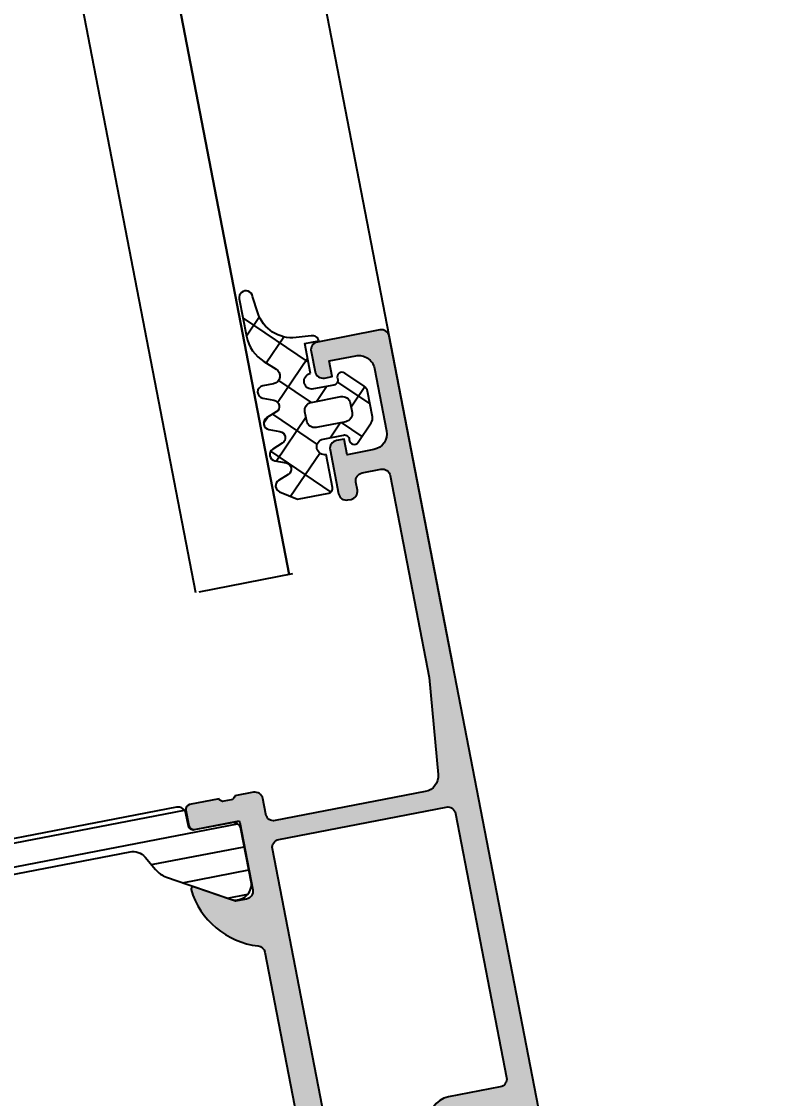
# Model space of a CAD drawing. Header units: centimetres. Extents: x 4942 to 11683, y -41622 to -36787.
# Drawn here: x 5820.31 to 5825.03, y -38556.64 to -38549.87 of the extents above; entities that cross this region are included whole.
import ezdxf

# ---------------------------------------------------------------- set-up
doc = ezdxf.new("R2010")
doc.units = ezdxf.units.CM
doc.header["$LTSCALE"] = 0.75
doc.header["$MEASUREMENT"] = 0
for name, color, linetype in [('0S-Profile EPDM', 22, 'Continuous'), ('0S-Profile PVC-U', 254, 'Continuous'), ('0S-Shading Aluminium', 252, 'Continuous'), ('0S-Shading EPDM', 25, 'Continuous'), ('0S-Shading PVC-U', 253, 'Continuous'), ('V-0_Dimension_50', 1, 'Continuous'), ('V-0_Elevation_010', 61, 'Continuous'), ('V-3_Door', 21, 'Continuous'), ('V-3_Glazing', 121, 'Continuous'), ('V-4_Profile_Aluminium', 152, 'Continuous')]:
    doc.layers.add(name, color=color, linetype=linetype)
doc.styles.add('OFIS ZEMİN KAT OLCU$0$VIVA_50', font='arial.ttf', dxfattribs={"height": 12.5})
doc.dimstyles.new('OFIS ZEMİN KAT OLCU$0$VIVA_50', dxfattribs={"dimscale": 5, "dimtxt": 12.5, "dimasz": 1, "dimexe": 1, "dimexo": 1, "dimgap": 0.5, "dimtad": 1, "dimdec": 1, "dimzin": 11, "dimdsep": 46, "dimtxsty": 'OFIS ZEMİN KAT OLCU$0$VIVA_50', "dimblk": 'OFIS ZEMİN KAT OLCU$0$_OBLIQUE', "dimcen": 0, "dimdle": 1, "dimclrd": 256, "dimclre": 256, "dimclrt": 256, "dimadec": 1, "dimazin": 0, "dimtfac": 0.75, "dimtdec": 1, "dimtix": 1, "dimtmove": 2, "dimatfit": 2, "dimldrblk": 'OFIS ZEMİN KAT OLCU$0$_DOT', "dimfxl": 5, "dimfxlon": 1, "dimfrac": 1, "dimtolj": 1, "dimtzin": 0, "dimlwd": -1, "dimlwe": -1, "dimarcsym": 0})

# ---------------------------------------------------------------- blocks, each defined once
blk = doc.blocks.new('244363__EB43EF8C_9FB6_4CA4_AD01_467B5140A0F1___12C675C5_EDAE_4DD8_8C11_71297A29CFB6_')
at = {"layer": '0S-Shading PVC-U'}
h = blk.add_hatch(dxfattribs=at)
h.set_pattern_fill('ANSI31', color=256, scale=0.4680000000000001, angle=45, style=0)
h.set_pattern_definition([(90, (0, 0), (-1.485899999999999, 3e-16), [])])
edge = h.paths.add_edge_path()
edge.add_line((28.80000100000007, 35.38563499999998), (28.80000100000007, 22.11435900000001))
edge.add_ellipse((27.8000005913018, 22.11435979444488), major_axis=(-1.000000408698507, 0), ratio=1, start_angle=119.99988120079999, end_angle=179.9999544849755, ccw=False)
edge.add_line((28.29999899999996, 21.248333), (27.40625005332527, 20.7466541670835))
edge.add_arc((28.1103245869167, 19.42216216969424), 1.500000000000069, 117.9942546357565, 150.0000034006552)
edge.add_line((26.81128643672548, 20.17216209259297), (24.71451850190056, 16.54045299999998))
edge.add_arc((25.55577115089182, 15.99981807472284), 0.99999607092446, 147.2729839001569, 261.818391948105)
edge.add_line((25.41346050190055, 15.00999999999999), (28.89000199999998, 15.00999999999999))
edge.add_arc((28.89000463962509, 15.50999597743862), 0.4999959774455975, 269.99969751881, 360.0003024817733)
edge.add_line((29.39000061706371, 15.50999861706882), (29.3896686666667, 17.90999699999997))
edge.add_ellipse((29.68966866666665, 17.90999699999997), major_axis=(-0.3000000000000043, 0), ratio=1, start_angle=270, end_angle=360, ccw=False)
edge.add_line((29.68966866666665, 18.20999699999999), (30.5, 18.20999699999999))
edge.add_arc((30.50000267890914, 18.70999432109082), 0.4999973210980074, 269.9996930179803, 360.0003069823849)
edge.add_line((31, 18.70999700000314), (31.00000000000716, 38.78999699999282))
edge.add_arc((30.50000267890927, 38.78999967890204), 0.4999973211051342, 359.9996930176151, 450.0003069820324)
edge.add_line((30.5, 39.289997), (29.68966866666665, 39.289997))
edge.add_ellipse((29.68966866666665, 39.58999699999998), major_axis=(-0.2999999999999971, 0), ratio=1, start_angle=0, end_angle=90, ccw=False)
edge.add_line((29.3896686666667, 39.58999699999998), (29.39000061706371, 41.98999538293631))
edge.add_arc((28.8850046396251, 41.98499807535401), 0.5050207028551124, 0.5669654820294721, 90.56757044440216)
edge.add_line((28.88000199999999, 42.48999399999997), (25.41346050190055, 42.48999399999997))
edge.add_arc((25.55577115089193, 41.50017592527714), 0.9999960709244732, 98.18160805190149, 212.7270160998409)
edge.add_line((24.71451850190056, 40.95954099999999), (26.81128643672548, 37.32783190740703))
edge.add_arc((28.11032458691693, 38.0778318303058), 1.500000000000253, 209.9999965993422, 242.0057453642335)
edge.add_line((27.40625005332527, 36.75333983291647), (28.29999899999996, 36.25166099999999))
edge.add_ellipse((27.80000059130191, 35.38563420555514), major_axis=(-1.000000408698443, 0), ratio=1, start_angle=180.0000455150246, end_angle=240.0001187992049, ccw=False)
at = {"layer": '0S-Profile PVC-U', "color": 7}
for points in [[(28.88000199999999, 42.48999399999997), (25.41346050190055, 42.48999399999997)], [(29.3896686666667, 39.58999699999998), (29.39000061706371, 41.98999538293631)], [(24.71451850190056, 40.95954099999999), (26.81128643672548, 37.32783190740703)], [(30.5, 39.289997), (29.68966866666665, 39.289997)], [(31, 18.70999700000314), (31.00000000000716, 38.78999699999282)], [(27.40625005332527, 36.75333983291647), (28.29999899999996, 36.25166099999999)], [(28.80000100000007, 35.38563499999998), (28.80000100000007, 22.11435900000001)], [(28.29999899999996, 21.248333), (27.40625005332527, 20.7466541670835)], [(26.81128643672548, 20.17216209259297), (24.71451850190056, 16.54045299999998)], [(29.39000061706371, 15.50999861706882), (29.3896686666667, 17.90999699999997)], [(29.68966866666665, 18.20999699999999), (30.5, 18.20999699999999)], [(25.41346050190055, 15.00999999999999), (28.89000199999998, 15.00999999999999)]]:
    blk.add_lwpolyline(points, dxfattribs=at)
for centre, radius, start, end in [((25.55577115089193, 41.50017592527714), 0.9999960709244732, 98.18160805190149, 212.7270160998409), ((28.8850046396251, 41.98499807535401), 0.5050207028551124, 0.5669654820294721, 90.56757044440216), ((30.50000267890927, 38.78999967890204), 0.4999973211051342, 359.9996930176151, 90.0003069820327), ((28.11032458691693, 38.0778318303058), 1.500000000000253, 209.9999965993422, 242.0057453642335), ((28.1103245869167, 19.42216216969424), 1.500000000000069, 117.9942546357565, 150.0000034006552), ((30.50000267890914, 18.70999432109082), 0.4999973210980074, 269.9996930179803, 0.0003069823849455), ((25.55577115089182, 15.99981807472284), 0.99999607092446, 147.2729839001569, 261.818391948105), ((28.89000463962509, 15.50999597743862), 0.4999959774455975, 269.99969751881, 0.0003024817733149)]:
    blk.add_arc(centre, radius, start, end, dxfattribs=at)
at = {"layer": '0S-Profile PVC-U', "color": 7, "extrusion": (0, 0, -1)}
for centre, radius, start, end in [((-29.68966866666665, 39.58999699999998), 0.2999999999999971, 270, 0), ((-27.80000059130191, 35.38563420555514), 1.000000408698443, 119.9998812007951, 179.9999544849754), ((-27.8000005913018, 22.11435979444488), 1.000000408698507, 180.0000455150246, 240.0001187992), ((-29.68966866666665, 17.90999699999997), 0.3000000000000043, 0, 90)]:
    blk.add_arc(centre, radius, start, end, dxfattribs=at)
blk = doc.blocks.new('374840__2A60A326_656E_4FB6_B166_34A2FED83A46_')
at = {"layer": '0S-Shading Aluminium'}
h = blk.add_hatch(color=256, dxfattribs=at)
edge = h.paths.add_edge_path()
edge.add_arc((-2.299566189700271, 13.80003725721326), 0.5001147316285254, 180.0131427528586, 269.9868572472002)
edge.add_line((-2.299680908152365, 13.29992253874661), (-1.499693115183615, 13.29992253874661))
edge.add_ellipse((-1.499443254258948, 12.80017239972949), major_axis=(-0.4997502014883714, 0), ratio=1, start_angle=179.9713537287386, end_angle=270.028646271258, ccw=False)
edge.add_line((-0.9996931151836179, 12.79992253876116), (-0.9996931151836179, 7.400020671848347))
edge.add_ellipse((-1.499713436060119, 7.40004099268117), major_axis=(-0.5000203212479823, 0), ratio=1, start_angle=90.00232850154163, end_angle=179.9976714983276, ccw=False)
edge.add_line((-1.499693115241823, 6.900020671848324), (-2.299680908210576, 6.900020671848324))
edge.add_arc((-2.299566189700271, 6.399905953381674), 0.5001147316285165, 90.0131427527998, 179.9868572471413)
edge.add_line((-2.799680908152367, 6.400020671848324), (-2.799680908152367, 5.999996257785824))
edge.add_arc((-2.299566189700271, 6.000110976252472), 0.5001147316284899, 180.0131427528586, 269.9868572472002)
edge.add_line((-2.299680908152365, 5.499996257785824), (8.00027636723826, 5.499996257785824))
edge.add_ellipse((8.000276200007647, 4.999996090555213), major_axis=(-0.5000001672380248, 0), ratio=1, start_angle=180.0000191671709, end_angle=269.99998083594335, ccw=False)
edge.add_line((8.500276367238259, 4.999996257814926), (8.500276367238259, 1.499999953275731))
edge.add_line((8.500276367238259, 1.499999953259248), (7.500276367238258, 1.499999953259248))
edge.add_arc((7.500391085748558, 0.9998852347634964), 0.5001147316629106, 90.01314275516934, 179.9868504146384)
edge.add_line((7.000276367238258, 1.000000012878444), (7.000276367238258, 0.500000012878475))
edge.add_arc((7.500391118403058, 0.5001147334551206), 0.5001147643557761, 180.0131429938963, 269.9798609896776)
edge.add_line((7.500215332082008, 0), (57.50000000005822, 0))
edge.add_arc((57.50000000005822, 0.4999999999854481), 0.5000000000000002, 270, 360)
edge.add_line((58.0000000000582, 0.4999999999854481), (58.0000000000582, 4.499999999985448))
edge.add_arc((57.50000000005822, 4.5), 0.5, 0, 90)
edge.add_line((57.50000000005822, 5), (56.20000000005822, 5))
edge.add_arc((56.20000000006985, 4.5), 0.4999999999999993, 90, 180)
edge.add_line((55.70000000001164, 4.5), (55.70000000001164, 4))
edge.add_line((55.70000000001164, 3.999999999985448), (56.70000000001166, 3.999999999985448))
edge.add_line((56.70000000001164, 3.999999999985448), (56.70000000001152, 2.299999999985423))
edge.add_ellipse((55.70000000001164, 2.299999999988358), major_axis=(-1, 0), ratio=1, start_angle=90, end_angle=180, ccw=False)
edge.add_line((55.70000000001164, 1.299999999988356), (51.70000000001174, 1.299999999988356))
edge.add_ellipse((51.70000000001164, 2.299999999988358), major_axis=(-0.9999999999999984, 0), ratio=1, start_angle=0, end_angle=90, ccw=False)
edge.add_line((50.70000000001164, 2.299999999988358), (50.70000000001164, 3.999999999988379))
edge.add_line((50.70000000001164, 3.999999999985448), (51.70000000001166, 3.999999999985448))
edge.add_line((51.70000000001164, 3.999999999985448), (51.70000000001164, 4.499999999985416))
edge.add_arc((51.20000000006985, 4.5), 0.5, 0, 90)
edge.add_line((51.20000000006985, 5), (48.4000000000698, 5))
edge.add_arc((48.39999999996507, 4.5), 0.5, 90, 180)
edge.add_line((47.90000000002327, 4.5), (47.90000000002327, 4.299999999999982))
edge.add_arc((48.39999999996507, 4.300000000002907), 0.5, 180, 270)
edge.add_line((48.39999999996507, 3.799999999988358), (48.89999999996507, 3.799999999988358))
edge.add_ellipse((48.90000000002327, 3.300000000002908), major_axis=(-0.5000000000000018, 0), ratio=1, start_angle=180, end_angle=270, ccw=False)
edge.add_line((49.40000000008149, 3.300000000002908), (49.40000000008149, 2.100000000002893))
edge.add_ellipse((48.90000000002327, 2.099999999991265), major_axis=(-0.5, 0), ratio=1, start_angle=90, end_angle=180, ccw=False)
edge.add_line((48.90000000002327, 1.599999999991265), (35.99836688488404, 1.599999999991265))
edge.add_line((35.99836688494543, 1.599999999991265), (29.90086726387119, 2.209750724787622))
edge.add_ellipse((30.0003698678338, 3.204788067247136), major_axis=(-1.00000004054501, 0), ratio=1, start_angle=-1.5080649291121517e-05, end_angle=84.28947129819483, ccw=False)
edge.add_line((29.00036982732127, 3.204788330462176), (29.00036982732127, 12.79998738861698))
edge.add_ellipse((29.50041968101869, 12.79987268502009), major_axis=(-0.5000498668943429, 0), ratio=1, start_angle=270.01314275279515, end_angle=359.9868572472245, ccw=False)
edge.add_line((29.50030497746775, 13.29992253874661), (30.50000000005821, 13.29992253874661))
edge.add_arc((30.50000000005821, 13.79992253876116), 0.5000000000000018, 270, 360)
edge.add_line((31, 13.79992253876116), (31, 15))
edge.add_ellipse((31.07883644656977, 15.26752059198043), major_axis=(-0.2788950563274413, 0), ratio=1, start_angle=-1.16458937409692, end_angle=73.5801235805057, ccw=False)
edge.add_line((30.79999900003895, 15.27318899999954), (30.79999900003895, 15.72678299999953))
edge.add_ellipse((31.07886709569721, 15.73244365946448), major_axis=(-0.2789255417371575, 0), ratio=1, start_angle=-73.57540544463922, end_angle=1.1628700728862214, ccw=False)
edge.add_line((31, 15.99998699998832), (31, 17.87999799999685))
edge.add_arc((30.70000000001164, 17.87999800000398), 0.3000000000000149, 0, 89.99999999997831)
edge.add_line((30.70000000001164, 18.17999799999234), (29.72002568096876, 18.1799979999923))
edge.add_arc((29.72002568095923, 17.87999800000398), 0.3000000000000043, 90, 180)
edge.add_line((29.42002568097087, 17.87999800000398), (29.42002568097087, 15.12000000000394))
edge.add_ellipse((29.30002568097552, 15.12000000000989), major_axis=(-0.1199999999999974, 0), ratio=1, start_angle=90, end_angle=180, ccw=False)
edge.add_line((29.30002568097552, 15), (25.00000000001831, 15))
edge.add_ellipse((25.00000000005821, 15.49999999998545), major_axis=(-0.5000000000000107, 0), ratio=1, start_angle=0, end_angle=90, ccw=False)
edge.add_line((24.5, 15.49999999998545), (24.5, 16.19999999998544))
edge.add_line((24.5, 16.19999999999709), (25.88149545762235, 18.59282032302465))
edge.add_arc((25.76188021537382, 18.66188021535345), 0.1381197846482851, 329.9999999999891, 455.6225775508067)
edge.add_arc((26.23822324117647, 13.82339113815396), 5.000000000000083, 95.62257755079347, 162.2515836439307)
edge.add_ellipse((21, 15.49999999998545), major_axis=(-0.4999999999998879, 0), ratio=1, start_angle=90, end_angle=162.2515836439301, ccw=False)
edge.add_line((21, 15), (8, 15))
edge.add_ellipse((8.000000000058208, 15.49999999998545), major_axis=(-0.499999999999849, 0), ratio=1, start_angle=17.74841635606782, end_angle=90, ccw=False)
edge.add_arc((2.76177675888175, 13.82339113815396), 5.000000000000174, 17.7484163560701, 84.37742244920658)
edge.add_arc((3.238119784684386, 18.66188021535345), 0.1381197846483054, 84.37742244919309, 210.000000000021)
edge.add_line((3.118504542391747, 18.59282032302871), (4.500000000014096, 16.20000000000116))
edge.add_line((4.5, 16.19999999999709), (4.5, 15.4999999999971))
edge.add_ellipse((4.000000000058203, 15.49999999998545), major_axis=(-0.5, 0), ratio=1, start_angle=90, end_angle=180, ccw=False)
edge.add_line((4.000000000058203, 15), (-0.3000256808990116, 15))
edge.add_ellipse((-0.3000256809755228, 15.12000000000989), major_axis=(-0.1200000000000063, 0), ratio=1, start_angle=0, end_angle=90, ccw=False)
edge.add_line((-0.4200256809126587, 15.12000000000989), (-0.4200256809126587, 17.8799980000099))
edge.add_arc((-0.7200256809010172, 17.87999800000398), 0.3000000000000043, 0, 90)
edge.add_line((-0.7200256809010172, 18.17999799999234), (-1.699999999943883, 18.17999799999234))
edge.add_arc((-1.699999999953431, 17.87999800000398), 0.29999999999999, 90, 180)
edge.add_line((-1.99999999994179, 17.87999800000398), (-1.99999999994179, 15.99998699999544))
edge.add_ellipse((-2.07886709558079, 15.73244365946448), major_axis=(-0.2789255417371392, 0), ratio=1, start_angle=178.8371299271139, end_angle=253.57540544463768, ccw=False)
edge.add_line((-1.799998999980743, 15.72678299999097), (-1.799998999980743, 15.27318899999099))
edge.add_ellipse((-2.078836446511559, 15.26752059198043), major_axis=(-0.2788950563274799, 0), ratio=1, start_angle=106.41987641949109, end_angle=181.1645893740907, ccw=False)
edge.add_line((-1.99999999994179, 15), (-2.299680908152365, 15))
edge.add_arc((-2.299680908152365, 14.5), 0.5000000000000036, 90, 180)
edge.add_line((-2.799680908152367, 14.5), (-2.799680908152367, 13.79992253876114))
edge = h.paths.add_edge_path()
edge.add_ellipse((0.7001505502848886, 12.80015209114935), major_axis=(-0.4997704760377836, 0), ratio=1, start_angle=-90.01932230627563, end_angle=0.02631684688930136, ccw=False)
edge.add_line((0.7003190917894245, 13.29992253874661), (27.30035380553454, 13.29992253874664))
edge.add_ellipse((27.30048878729576, 12.80005752052238), major_axis=(-0.4998650364626668, 0), ratio=1, start_angle=179.984528052942, end_angle=270.01547194707405, ccw=False)
edge.add_line((27.80035380553454, 12.79992253876116), (27.80035380553454, 2.099975658420624))
edge.add_ellipse((27.30025928519899, 2.100070059532299), major_axis=(-0.5000945292483349, 0), ratio=1, start_angle=90.01082918566408, end_angle=179.9891844747251, ccw=False)
edge.add_line((27.30035380559276, 1.5999755392113), (10.40030078130076, 1.599975539211271))
edge.add_ellipse((10.4003953015781, 2.100070059532299), major_axis=(-0.5000945292483421, 0), ratio=1, start_angle=0.010815525274892934, end_angle=89.98917081433592, ccw=False)
edge.add_line((9.900300781242548, 2.099975658420587), (9.900300781242548, 5.400020819006615))
edge.add_arc((8.400300854293162, 5.400020744869832), 1.49999992697405, 2.8316468405e-06, 90.00000278938577)
edge.add_line((8.40030078124255, 6.900020671848324), (0.7003190917894235, 6.900020671848324))
edge.add_ellipse((0.7001505502848886, 7.399791119460133), major_axis=(-0.4997704760377756, 0), ratio=1, start_angle=-0.026316846889415046, end_angle=90.01932230627591, ccw=False)
edge.add_line((0.2003801269456744, 7.400020671848324), (0.2003801269456744, 12.79992253876119))
at = {"layer": 'V-4_Profile_Aluminium'}
for points in [[(24.5, 15.49999999998545), (24.5, 16.19999999999709), (25.88149545766646, 18.59282032302871)], [(29.42002568097087, 17.87999800000398), (29.42002568097087, 15.12000000000989)], [(30.70000000001164, 18.17999799999234), (29.72002568095923, 18.17999799999234)], [(31, 15.99998699998832), (31, 17.87999800000398)], [(30.79999900003895, 15.27318899999954), (30.79999900003895, 15.72678299999097)], [(21, 15), (8.000000000058208, 15)], [(29.30002568097552, 15), (25.00000000005821, 15)], [(31, 13.79992253876116), (31, 15)], [(0.7003190917894245, 13.29992253874661), (27.30035380559276, 13.29992253874661)], [(29.50030497746775, 13.29992253874661), (30.50000000005821, 13.29992253874661)], [(27.80035380553454, 12.79992253876116), (27.80035380553454, 2.099975658420587)], [(29.00036982732127, 3.204788330462176), (29.00036982732127, 12.79998738860013)], [(9.900300781242548, 2.099975658420587), (9.900300781242548, 5.400020819011841)], [(51.20000000006985, 5), (48.39999999996507, 5)], [(57.50000000005822, 5), (56.20000000006985, 5)], [(47.90000000002327, 4.5), (47.90000000002327, 4.300000000002907)], [(50.70000000001164, 2.299999999988358), (50.70000000001164, 3.999999999985448), (51.70000000001164, 3.999999999985448), (51.70000000001164, 4.5)], [(55.70000000001164, 4.5), (55.70000000001164, 3.999999999985448), (56.70000000001164, 3.999999999985448), (56.70000000001164, 2.299999999988358)], [(58.0000000000582, 0.4999999999854481), (58.0000000000582, 4.5)], [(48.39999999996507, 3.799999999988358), (48.90000000002327, 3.799999999988358)], [(49.40000000008149, 3.300000000002908), (49.40000000008149, 2.099999999991265)], [(48.90000000002327, 1.599999999991265), (35.99836688494543, 1.599999999991265), (29.9008672638447, 2.209750724796319)], [(27.30035380559276, 1.5999755392113), (10.40030078130075, 1.5999755392113)], [(55.70000000001164, 1.299999999988356), (51.70000000001164, 1.299999999988356)], [(7.500215332082008, 0), (57.50000000005822, 0)]]:
    blk.add_lwpolyline(points, dxfattribs=at)
for centre, radius, start, end in [((26.23822324117647, 13.82339113815396), 5.000000000000083, 95.62257755145413, 162.2515836446117), ((25.76188021537382, 18.66188021535345), 0.1381197846482851, 330.0000000011376, 95.62257755145413), ((29.72002568095923, 17.87999800000398), 0.3000000000000043, 90, 180), ((30.70000000001164, 17.87999800000398), 0.3000000000000149, 0, 90), ((30.50000000005821, 13.79992253876116), 0.5000000000000018, 270, 0), ((8.400300854293162, 5.400020744869832), 1.49999992697405, 2.8317103855e-06, 90.00000278877155), ((48.39999999996507, 4.5), 0.5, 90, 180), ((51.20000000006985, 4.5), 0.5, 0, 90), ((56.20000000006985, 4.5), 0.4999999999999993, 90, 180), ((57.50000000005822, 4.5), 0.5, 0, 90), ((48.39999999996507, 4.300000000002907), 0.5, 180, 270), ((57.50000000005822, 0.4999999999854481), 0.5000000000000002, 270, 0)]:
    blk.add_arc(centre, radius, start, end, dxfattribs=at)
at = {"layer": 'V-4_Profile_Aluminium', "extrusion": (0, 0, -1)}
for centre, radius, start, end in [((-31.07886709569721, 15.73244365946448), 0.2789255417371575, 358.8371299269392, 73.57540544526455), ((-21, 15.49999999998545), 0.4999999999998879, 197.7484163553883, 270), ((-25.00000000005821, 15.49999999998545), 0.5000000000000107, 270, 0), ((-29.30002568097552, 15.12000000000989), 0.1199999999999974, 180, 270), ((-31.07883644656977, 15.26752059198043), 0.2788950563274413, 286.4198764202746, 1.164589374601207), ((-27.30048878729576, 12.80005752052238), 0.4998650364626668, 89.9845280538668, 180.015471947217), ((-29.50041968101869, 12.79987268502009), 0.5000498668943429, 0.0131427531693583, 89.98685724683065), ((-48.90000000002327, 3.300000000002908), 0.5000000000000018, 90, 180), ((-30.0003698678338, 3.204788067247136), 1.00000004054501, 275.710528701979, 1.50806941666e-05), ((-10.4003953015781, 2.100070059532299), 0.5000945292483421, 270.0108291849522, 359.9891844751762), ((-27.30025928519899, 2.100070059532299), 0.5000945292483349, 180.0108155248238, 269.9891708150478), ((-48.90000000002327, 2.099999999991265), 0.5, 180, 270), ((-51.70000000001164, 2.299999999988358), 0.9999999999999984, 270, 0), ((-55.70000000001164, 2.299999999988358), 1, 180, 270)]:
    blk.add_arc(centre, radius, start, end, dxfattribs=at)
at = {"layer": 'V-4_Profile_Aluminium'}
blk.add_blockref('244363__EB43EF8C_9FB6_4CA4_AD01_467B5140A0F1___12C675C5_EDAE_4DD8_8C11_71297A29CFB6_', (5.82077e-11, 0), dxfattribs=at)
blk = doc.blocks.new('224063__1815B7AC_4641_4678_99A9_6A4DA778F772_')
at = {"layer": '0S-Shading EPDM'}
h = blk.add_hatch(dxfattribs=at)
h.set_pattern_fill('ANSI37', color=256, scale=0.625, angle=90, style=0)
h.set_pattern_definition([(135, (0, 0), (-1.403165018917053, -1.403165018917053), []), (225, (0, 0), (1.403165018917053, -1.403165018917053), [])])
edge = h.paths.add_edge_path()
edge.add_arc((2.445904317285908, 1.600438056416519), 0.3003004985604649, 135.1095992803509, 279.7396466802767)
edge.add_ellipse((2.547458000000001, 1.008789902443935), major_axis=(-0.3000000000000003, 0), ratio=1, start_angle=180, end_angle=279.7396466802875, ccw=False)
edge.add_line((2.84745799999996, 1.008789902443935), (2.84745799999996, -0.2998460000000023))
edge.add_ellipse((2.34745799999996, -0.299351813391695), major_axis=(-0.5000002442203443, 0), ratio=1, start_angle=0.05662959545298918, end_angle=179.9433704045471, ccw=False)
edge.add_line((1.84745799999996, -0.2998459999999738), (-0.05252099999995608, -0.2998460000000023))
edge.add_line((-0.0525209999999561, -0.2998460000000023), (-0.0525209999999561, 0.6001420000000053))
edge.add_arc((-0.0531851877291274, 0.2008121877291558), 0.3993303646276105, 89.90470253553735, 180.0952974644568)
edge.add_line((-0.4525149999999485, 0.2001480000000129), (-0.530086024318166, -0.7642107911808296))
edge.add_ellipse((-2.772842114872332, -0.583808135207562), major_axis=(-2.25, 0), ratio=1, start_angle=96.72174794804391, end_angle=175.4011476701879, ccw=False)
edge.add_line((-2.509484767945195, -2.818342294225828), (-3.585236000000009, -2.945127999999982))
edge.add_arc((-3.591718032888138, -3.370611158593419), 0.4255325310678286, 89.12719365888002, 269.7962862851601)
edge.add_line((-3.593230999999947, -3.796141000000003), (-1.195186160202295, -3.796141000000003))
edge.add_arc((-1.195186160202297, -1.396141), 2.400000000000003, 270, 317.3264639564568)
edge.add_line((0.5693604332871021, -3.022909366856567), (1.176162999999974, -2.364713999999989))
edge.add_ellipse((1.547495225777652, -2.699508575155845), major_axis=(-0.4999750288312111, 0), ratio=1, start_angle=180.0578229513813, end_angle=317.96205698262753, ccw=False)
edge.add_line((2.047469999999973, -2.699004000000001), (2.047469999999973, -3.385828888543841))
edge.add_arc((2.447469999999951, -3.385828888543841), 0.3999999999999999, 180, 339.0345978759102)
edge.add_line((2.820988662253967, -3.528950546401801), (3.073577654020368, -2.869744220003011))
edge.add_ellipse((3.447096315406383, -3.012865880126183), major_axis=(-0.4000000000000003, 0), ratio=1, start_angle=200.9654029917441, end_angle=339.03459752843713, ccw=False)
edge.add_line((3.820614975492958, -2.869744216611906), (4.07357766681514, -3.529925780317995))
edge.add_arc((4.447096328201155, -3.386804120194823), 0.4000000000000007, 200.965402471563, 339.0345968313641)
edge.add_line((4.820614987845941, -3.529925784862313), (5.073577668914027, -2.869744220947041))
edge.add_ellipse((5.447096330300042, -3.012865881070212), major_axis=(-0.4000000000000007, 0), ratio=1, start_angle=200.9654024715687, end_angle=339.03459752843713, ccw=False)
edge.add_line((5.820614991685942, -2.869744220947041), (6.07357765873337, -3.529925779052943))
edge.add_arc((6.447096320119384, -3.386804118929774), 0.3999999999999999, 200.965402471563, 339.0345975284372)
edge.add_line((6.820614981505398, -3.529925779052943), (7.073570158733332, -2.869763794434078))
edge.add_ellipse((7.447088820119347, -3.012885454557277), major_axis=(-0.4000000000000011, 0), ratio=1, start_angle=200.9654024715666, end_angle=339.0345975284334, ccw=False)
edge.add_line((7.820607481505362, -2.869763794434078), (8.076515750749081, -3.537632753494846))
edge.add_arc((8.450034412135096, -3.394511093371676), 0.4000000000000007, 200.965402471563, 326.8252351702679)
edge.add_line((8.784836571851088, -3.613388944808207), (9.447449000000004, -2.599837000000007))
edge.add_line((9.447449000000004, -2.599837000000007), (9.447449000000004, -0.5998490000000061))
edge.add_arc((9.148647423616692, -0.5986475763832289), 0.2988039917200251, 359.7696259419789, 450.2303740580167)
edge.add_line((9.147445999999944, -0.2998460000000023), (7.047469999999972, -0.2998460000000023))
edge.add_ellipse((6.547469999999972, -0.2993521240111079), major_axis=(-0.500000243913433, 0), ratio=1, start_angle=0.05659400114160462, end_angle=179.9434059988713, ccw=False)
edge.add_line((6.047469999999972, -0.2998460000000307), (6.047469999999972, 1.008787105265412))
edge.add_ellipse((6.347470000000043, 1.008787105265412), major_axis=(-0.2999999999999998, 0), ratio=1, start_angle=260.2620332658379, end_angle=360, ccw=False)
edge.add_arc((6.449008454749105, 1.600450587205924), 0.3003130297226889, 260.2620332658548, 404.8886840484873)
edge.add_line((6.661774000000035, 1.812391000000019), (5.620475933598528, 2.853685069184308))
edge.add_arc((5.266923221597493, 2.500131000000009), 0.5000000000000031, 45.00010997048139, 90)
edge.add_line((5.266923221597493, 3.000131000000009), (3.62801978033292, 3.000131000000009))
edge.add_arc((3.62801978033292, 2.500131000000009), 0.4999999999999958, 90, 134.9998899779804)
edge.add_line((3.274467068649982, 2.853685069502261), (2.233154000000013, 1.812375999999999))
edge = h.paths.add_edge_path()
edge.add_ellipse((4.147639769571923, 1.299959230428072), major_axis=(-0.5001788015190634, 0), ratio=1, start_angle=270.02047816133427, end_angle=359.9795218386575, ccw=False)
edge.add_line((4.147461000000021, 1.800138000000004), (4.747481999999991, 1.800138000000004))
edge.add_ellipse((4.747310568487364, 1.299966568487349), major_axis=(-0.5001714608913491, 0), ratio=1, start_angle=180.0196378704276, end_angle=269.98036212957095, ccw=False)
edge.add_line((5.247481999999991, 1.300138000000004), (5.247481999999991, -0.5998460000012928))
edge.add_ellipse((4.747484725595768, -0.5998487255957912), major_axis=(-0.4999972744116229, 0), ratio=1, start_angle=89.99968766802812, end_angle=180.0003123318251, ccw=False)
edge.add_line((4.747481999999991, -1.099845999999985), (4.147461000000021, -1.099845999999985))
edge.add_ellipse((4.147603633627451, -0.599703366372552), major_axis=(-0.5001426539659859, 0), ratio=1, start_angle=0.01633994802688221, end_angle=89.983660051958, ccw=False)
edge.add_line((3.647461000000022, -0.5998459999999854), (3.647461000000022, 1.300138000000059))
at = {"layer": '0S-Profile EPDM', "color": 7}
for points in [[(3.274467068649982, 2.853685069502261), (2.233154000000013, 1.812375999999999)], [(5.266923221597493, 3.000131000000009), (3.62801978033292, 3.000131000000009)], [(6.661774000000035, 1.812391000000019), (5.620475933598528, 2.853685069184308)], [(4.147461000000021, 1.800138000000004), (4.747481999999991, 1.800138000000004)], [(2.84745799999996, 1.008789902443935), (2.84745799999996, -0.2998460000000023)], [(3.647461000000022, -0.5998459999999854), (3.647461000000022, 1.300138000000059)], [(5.247481999999991, 1.300138000000004), (5.247481999999991, -0.5998460000012928)], [(6.047469999999972, -0.2998460000000307), (6.047469999999972, 1.008787105265412)], [(-0.4525149999999485, 0.2001480000000129), (-0.530086024318166, -0.7642107911808296)], [(1.84745799999996, -0.2998459999999738), (-0.0525209999999561, -0.2998460000000023), (-0.0525209999999561, 0.6001420000000053)], [(9.147445999999944, -0.2998460000000023), (7.047469999999972, -0.2998460000000023)], [(8.784836571851088, -3.613388944808207), (9.447449000000004, -2.599837000000007), (9.447449000000004, -0.5998490000000061)], [(4.747481999999991, -1.099845999999985), (4.147461000000021, -1.099845999999985)], [(0.5693604332871021, -3.022909366856567), (1.176162999999974, -2.364713999999989)], [(2.047469999999973, -2.699004000000001), (2.047469999999973, -3.385828888543841)], [(-2.509484767945195, -2.818342294225828), (-3.585236000000009, -2.945127999999982)], [(2.820988662253967, -3.528950546401801), (3.073577654020368, -2.869744220003011)], [(3.820614975492958, -2.869744216611906), (4.07357766681514, -3.529925780317995)], [(4.820614987845941, -3.529925784862313), (5.073577668914027, -2.869744220947041)], [(5.820614991685942, -2.869744220947041), (6.07357765873337, -3.529925779052943)], [(6.820614981505398, -3.529925779052943), (7.073570158733332, -2.869763794434078)], [(7.820607481505362, -2.869763794434078), (8.076515750749081, -3.537632753494846)], [(-3.593230999999947, -3.796141000000003), (-1.195186160202297, -3.796141000000003)]]:
    blk.add_lwpolyline(points, dxfattribs=at)
for centre, radius, start, end in [((3.62801978033292, 2.500131000000009), 0.4999999999999958, 90, 134.9998899779804), ((5.266923221597493, 2.500131000000009), 0.5000000000000031, 45.00010997048139, 90), ((2.445904317285908, 1.600438056416519), 0.3003004985604649, 135.1095992803509, 279.7396466802767), ((6.449008454749105, 1.600450587205924), 0.3003130297226889, 260.2620332658548, 44.88868404848729), ((-0.0531851877291274, 0.2008121877291558), 0.3993303646276105, 89.90470253553735, 180.0952974644568), ((9.148647423616692, -0.5986475763832289), 0.2988039917200251, 359.7696259419789, 90.23037405801671), ((-3.591718032888138, -3.370611158593419), 0.4255325310678286, 89.12719365888002, 269.7962862851601), ((-1.195186160202297, -1.396141), 2.400000000000003, 270, 317.3264639564568), ((2.447469999999951, -3.385828888543841), 0.3999999999999999, 180, 339.0345978759102), ((4.447096328201155, -3.386804120194823), 0.4000000000000007, 200.965402471563, 339.0345968313641), ((6.447096320119384, -3.386804118929774), 0.3999999999999999, 200.965402471563, 339.0345975284372), ((8.450034412135096, -3.394511093371676), 0.4000000000000007, 200.965402471563, 326.8252351702679)]:
    blk.add_arc(centre, radius, start, end, dxfattribs=at)
at = {"layer": '0S-Profile EPDM', "color": 7, "extrusion": (0, 0, -1)}
for centre, radius, start, end in [((-4.147639769571923, 1.299959230428072), 0.5001788015190634, 0.0204781613425244, 89.97952183866575), ((-4.747310568487364, 1.299966568487349), 0.5001714608913491, 90.01963787042916, 179.9803621295724), ((-2.547458000000001, 1.008789902443935), 0.3000000000000003, 80.26035331971251, 180), ((-6.347470000000043, 1.008787105265412), 0.2999999999999998, 0, 99.73796673416223), ((-2.34745799999996, -0.299351813391695), 0.5000002442203443, 180.056629595453, 359.943370404547), ((-4.147603633627451, -0.599703366372552), 0.5001426539659859, 270.016339948042, 359.9836600519731), ((-4.747484725595768, -0.5998487255957912), 0.4999972744116229, 179.9996876681749, 270.000312331972), ((-6.547469999999972, -0.2993521240111079), 0.500000243913433, 180.0565940011288, 359.9434059988584), ((2.772842114872332, -0.583808135207562), 2.25, 184.5988523298122, 263.2782520519561), ((-1.547495225777652, -2.699508575155845), 0.4999750288312111, 42.03794301737247, 179.9421770486187), ((-3.447096315406383, -3.012865880126183), 0.4000000000000003, 20.96540247156285, 159.0345970082559), ((-5.447096330300042, -3.012865881070212), 0.4000000000000007, 20.96540247156285, 159.0345975284313), ((-7.447088820119347, -3.012885454557277), 0.4000000000000011, 20.96540247156664, 159.0345975284334)]:
    blk.add_arc(centre, radius, start, end, dxfattribs=at)
blk = doc.blocks.new('224063__7AE7BB0F_3131_4DD2_9680_25A873E51588_')
at = {"layer": '0S-Profile EPDM', "color": 7}
blk.add_blockref('224063__1815B7AC_4641_4678_99A9_6A4DA778F772_', (0, 0), dxfattribs=at)
blk = doc.blocks.new('KAPI')
at = {"layer": 'V-3_Glazing', "extrusion": (-1.3056024796e-06, -3.498352596e-07, 0.9999999999990866)}
for p, q in [((495.301643281622, -15340.84394985598, 7.359666341853432), (470.5832808014092, -15340.84395036401, 7.354217187164602)), ((470.5832808014092, -15340.84395036404, 7.354217187164375), (495.301643281622, -15340.84394985598, 7.359666341853432)), ((416.8516698161546, -15341.44395724886, 7.359376472898982), (495.3016452599114, -15341.44394985598, 7.359666131954862))]:
    blk.add_line(p, q, dxfattribs=at)
at = {"layer": 'V-4_Profile_Aluminium', "color": 8, "extrusion": (-1.3056024796e-06, -3.498352596e-07, 0.9999999999990866)}
blk.add_line((496.051640102465, -15339.94399890166, 7.35964723584663), (470.5832778338954, -15339.94394591284, 7.354219264577197), dxfattribs=at)
at = {"layer": 'V-4_Profile_Aluminium', "extrusion": (-1.3056024796e-06, -3.498352596e-07, 0.9999999999990866)}
blk.add_line((495.3016445245594, -15340.82297608884, 7.359666349190757), (495.3016465028921, -15341.42297608884, 7.359666139292183), dxfattribs=at)
at = {"layer": 'V-4_Profile_Aluminium', "color": 7, "extrusion": (-1.3056024796e-06, -3.498352596e-07, 0.9999999999990866)}
for name, p, xscale, yscale, zscale, rotation in [('374840__2A60A326_656E_4FB6_B166_34A2FED83A46_', (499.7016499231984, -15339.94398429239, 7.364366042879236), 0.1000000000000008, 0.1000000000000008, -0.1, 180.0001889150419), ('224063__7AE7BB0F_3131_4DD2_9680_25A873E51588_', (493.9016515714713, -15340.44400341605, 7.364366042879242), 0.1, 0.1, -0.1000000000000001, 0.0001889150417592)]:
    blk.add_blockref(name, p, dxfattribs=dict(at, xscale=xscale, yscale=yscale, zscale=zscale, rotation=rotation))
blk = doc.blocks.new('A$C31E0777D')
at = {"layer": 'V-3_Door', "extrusion": (-1.64355534e-08, -3.43722366583e-05, 0.9999999994092746), "rotation": 359.9999124082579}
blk.add_blockref('KAPI', (-155.5087196821721, 15358.18183370008, -7.360626614452831), dxfattribs=at)
blk = doc.blocks.new('OFIS ZEMİN KAT OLCU$0$_OBLIQUE')
at = {"color": 0, "linetype": 'ByBlock'}
blk.add_line((-0.5, -0.5), (0.5, 0.5), dxfattribs=at)
blk = doc.blocks.new('*D109')
at = {"layer": 'Defpoints', "color": 0, "transparency": 16777216}
for p in [(5722.201448397369, -38224.01756474919, 0.235715077427622), (5854.912600534117, -38911.37032037132, 0.235715077427622), (5757.774429511237, -38930.12534606586)]:
    blk.add_point(p, dxfattribs=at)
at = {"layer": 'V-0_Dimension_50', "transparency": 16777216}
for p, q in [((5624.115404466274, -38237.86325882425), (5758.722302419452, -38935.03467768532)), ((5649.60985971588, -38238.03324052928), (5620.153945755024, -38243.72046335193)), ((5782.321011852629, -38925.38599615142), (5752.865097891773, -38931.07321897407))]:
    blk.add_line(p, q, dxfattribs=at)
at = {"layer": 'V-0_Dimension_50', "transparency": 16777216, "xscale": 5, "yscale": 5, "zscale": 5}
for p, rotation in [((5625.063277374489, -38242.77259044372), 100.9279583176279), ((5757.774429511237, -38930.12534606586), 280.9279583176278)]:
    blk.add_blockref('OFIS ZEMİN KAT OLCU$0$_OBLIQUE', p, dxfattribs=dict(at, rotation=rotation))
at = {"layer": 'V-0_Dimension_50', "transparency": 16777216, "insert": (5700.139949534261, -38584.76513604386), "char_height": 12.5, "attachment_point": 5, "rotation": 280.9279583176278, "style": 'OFIS ZEMİN KAT OLCU$0$VIVA_50'}
blk.add_mtext('\\A1;700 ', dxfattribs=at)
blk = doc.blocks.new('OFIS ZEMİN KAT OLCU$0$_DOT')
blk.add_line((-0.5, 0), (-1, 0))
at = {"const_width": 0.5}
blk.add_lwpolyline([(-0.25, 0, 1), (0.25, 0, 1)], format="xyb", close=True, dxfattribs=at)

msp = doc.modelspace()

# ---------------------------------------------------------------- block references
at = {"layer": 'V-0_Elevation_010', "rotation": 280.9279583175586}
msp.add_blockref('A$C31E0777D', (5740.555147931314, -38223.02467415162), dxfattribs=at)

# ---------------------------------------------------------------- dimensions: what is measured, and where the dimension line sits
at = {"layer": 'V-0_Dimension_50'}
dim = msp.add_aligned_dim(p1=(5722.201448397367, -38224.01756474918, 0.05102959747320202), p2=(5854.912600534115, -38911.37032037131, 0.05102959747320202), distance=-98.93217504165806, dimstyle='OFIS ZEMİN KAT OLCU$0$VIVA_50', override={"dimpost": ' '}, dxfattribs=at)
dim.commit()
dim.dimension.update_dxf_attribs({"geometry": '*D109', "text_midpoint": (5700.139949534261, -38584.76513604386, -0.1846854799544199)})

doc.saveas('drawing.dxf')
